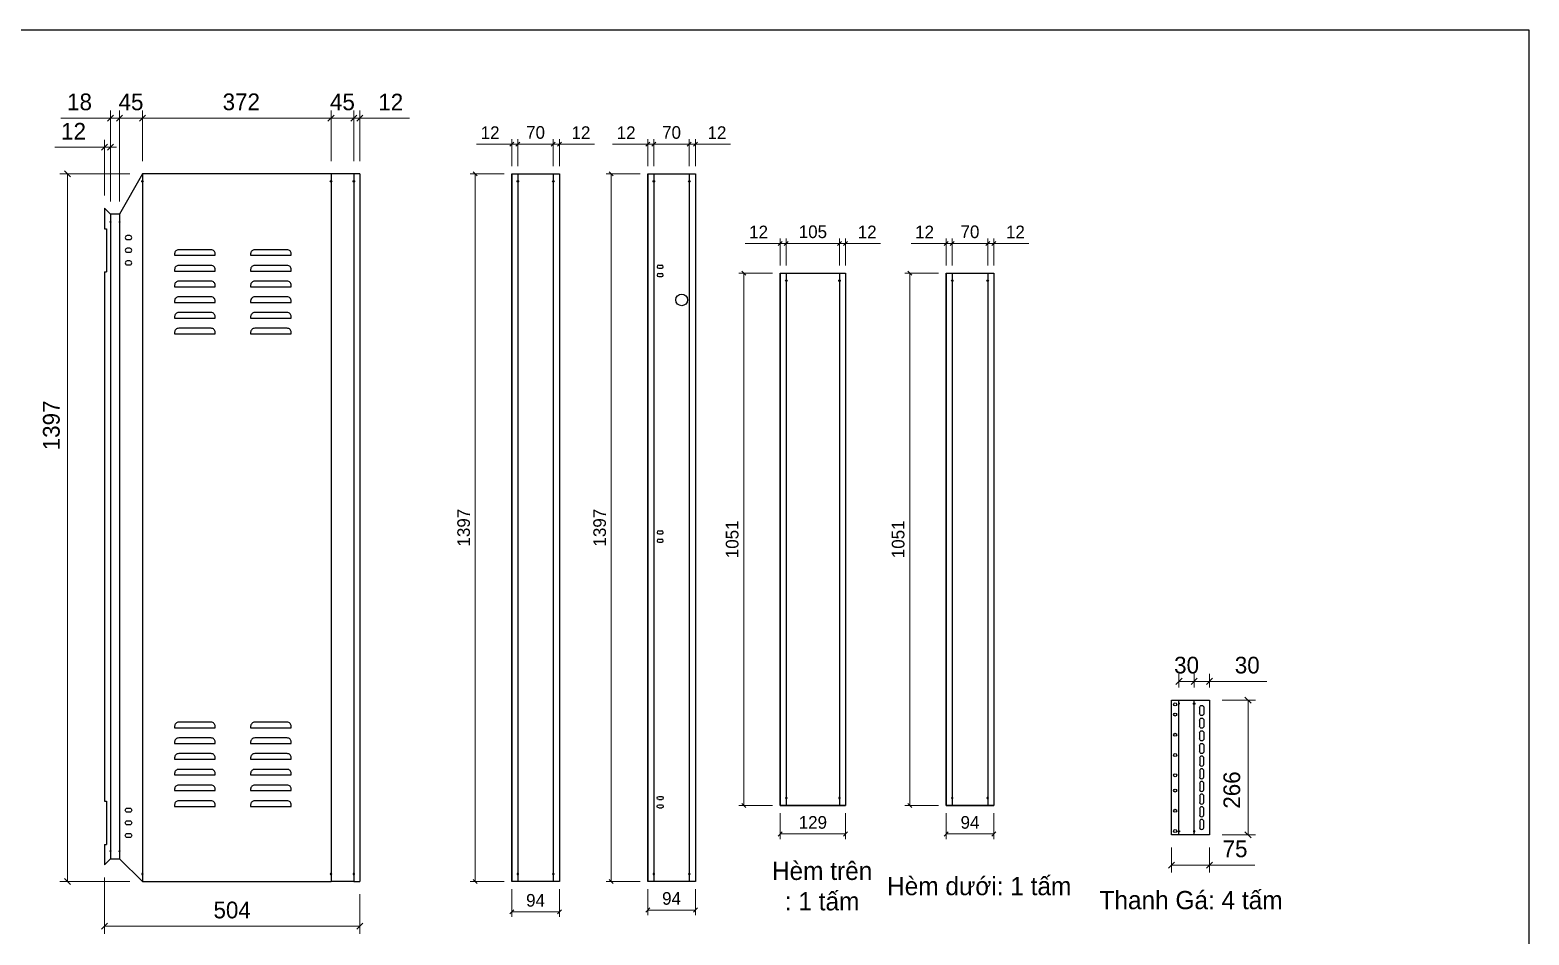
# Model space of a CAD drawing. Header units: millimetres. Extents: x 0 to 4622, y 0 to 3268.
# Drawn here: x 1665 to 4622, y 1482 to 3268 of the extents above; entities that cross this region are included whole.
import ezdxf

# ---------------------------------------------------------------- set-up
doc = ezdxf.new("R2010")
doc.units = ezdxf.units.MM
doc.layers.add('CNC', color=7, linetype='Continuous')
doc.layers.add('DIM', color=253, linetype='Continuous')
doc.styles.add('Arial', font='arial.ttf')
doc.dimstyles.new('Dim-25', dxfattribs={"dimtxt": 25, "dimasz": 8, "dimexe": 10, "dimexo": 15, "dimgap": 10, "dimtad": 1, "dimdec": 0, "dimtxsty": 'Standard', "dimblk": 'OBLIQUE', "dimcen": 10, "dimclrd": 5, "dimclre": 5, "dimclrt": 3, "dimazin": 3, "dimtfac": 1, "dimtdec": 0, "dimtmove": 0, "dimatfit": 3, "dimldrblk": 'OBLIQUE', "dimlwd": 9, "dimlwe": 9})
doc.dimstyles.new('Dim-33', dxfattribs={"dimtxt": 33, "dimasz": 12, "dimexe": 15, "dimexo": 25, "dimgap": 15, "dimtad": 1, "dimdec": 0, "dimtxsty": 'Standard', "dimblk": 'OBLIQUE', "dimcen": 10, "dimclrd": 5, "dimclre": 5, "dimclrt": 3, "dimazin": 3, "dimtfac": 1, "dimtdec": 0, "dimtmove": 0, "dimatfit": 3, "dimldrblk": 'OPEN30', "dimlwd": 9, "dimlwe": 9})

# ---------------------------------------------------------------- blocks, each defined once
blk = doc.blocks.new('*D1')
at = {"color": 0, "linetype": 'ByBlock', "lineweight": -2}
for p, q in [((1744.8, 2978.2), (1732.8, 2990.2)), ((1732.8, 1593.2), (1744.8, 1581.2))]:
    blk.add_line(p, q, dxfattribs=at)
at = {"layer": 'Defpoints', "color": 0, "transparency": 16777216}
for p in [(1886.5, 2984.2), (1738.8, 1587.2), (1886.5, 1587.2)]:
    blk.add_point(p, dxfattribs=at)
at = {"layer": 'DIM', "color": 5, "lineweight": 9, "transparency": 16777216}
for p, q in [((1861.5, 2984.2), (1723.8, 2984.2)), ((1738.8, 2984.2), (1738.8, 1587.2)), ((1861.5, 1587.2), (1723.8, 1587.2))]:
    blk.add_line(p, q, dxfattribs=at)
at = {"layer": 'DIM', "color": 3, "transparency": 16777216, "insert": (1707, 2487.5), "char_height": 33, "attachment_point": 5, "rotation": 90}
blk.add_mtext('1397', dxfattribs=at)
blk = doc.blocks.new('_Oblique')
at = {"color": 0, "linetype": 'ByBlock', "lineweight": -2}
blk.add_line((-0.5, -0.5), (0.5, 0.5), dxfattribs=at)
blk = doc.blocks.new('_Open30')
at = {"color": 0, "linetype": 'ByBlock', "lineweight": -2}
for p, q in [((-1, 0.27), (0, 0)), ((0, 0), (-1, -0.27)), ((0, 0), (-1, 0))]:
    blk.add_line(p, q, dxfattribs=at)
blk = doc.blocks.new('*D2')
at = {"color": 0, "linetype": 'ByBlock', "lineweight": -2}
for p, q in [((1892.5, 3100), (1880.5, 3088)), ((2252.5, 3088), (2264.5, 3100))]:
    blk.add_line(p, q, dxfattribs=at)
at = {"layer": 'Defpoints', "color": 0, "transparency": 16777216}
for p in [(1886.5, 3094), (1886.5, 2984.2), (2258.5, 2984.2)]:
    blk.add_point(p, dxfattribs=at)
at = {"layer": 'DIM', "color": 5, "lineweight": 9, "transparency": 16777216}
for p, q in [((1886.5, 3009.2), (1886.5, 3109)), ((2258.5, 3009.2), (2258.5, 3109)), ((2258.5, 3094), (1886.5, 3094))]:
    blk.add_line(p, q, dxfattribs=at)
at = {"layer": 'DIM', "color": 3, "transparency": 16777216, "insert": (2081.5, 3125.9), "char_height": 33, "attachment_point": 5}
blk.add_mtext('372', dxfattribs=at)
blk = doc.blocks.new('*D3')
at = {"color": 0, "linetype": 'ByBlock', "lineweight": -2}
for p, q in [((1847.5, 3100), (1835.5, 3088)), ((1880.5, 3088), (1892.5, 3100))]:
    blk.add_line(p, q, dxfattribs=at)
at = {"layer": 'Defpoints', "color": 0, "transparency": 16777216}
for p in [(1841.5, 3094), (1886.5, 2984.2), (1841.5, 2904.2)]:
    blk.add_point(p, dxfattribs=at)
at = {"layer": 'DIM', "color": 5, "lineweight": 9, "transparency": 16777216}
for p, q in [((1841.5, 2929.2), (1841.5, 3109)), ((1886.5, 3009.2), (1886.5, 3109)), ((1886.5, 3094), (1841.5, 3094))]:
    blk.add_line(p, q, dxfattribs=at)
at = {"layer": 'DIM', "color": 3, "transparency": 16777216, "insert": (1864, 3125.8), "char_height": 33, "attachment_point": 5}
blk.add_mtext('45', dxfattribs=at)
blk = doc.blocks.new('*D4')
at = {"color": 0, "linetype": 'ByBlock', "lineweight": -2}
for p, q in [((1817.5, 3088), (1829.5, 3100)), ((1847.5, 3100), (1835.5, 3088))]:
    blk.add_line(p, q, dxfattribs=at)
at = {"layer": 'Defpoints', "color": 0, "transparency": 16777216}
for p in [(1823.5, 3094), (1823.5, 2904.2), (1841.5, 2904.2)]:
    blk.add_point(p, dxfattribs=at)
at = {"layer": 'DIM', "color": 5, "lineweight": 9, "transparency": 16777216}
for p, q in [((1823.5, 2929.2), (1823.5, 3109)), ((1841.5, 2929.2), (1841.5, 3109)), ((1823.5, 3094), (1725.3, 3094)), ((1841.5, 3094), (1823.5, 3094)), ((1841.5, 3094), (1853.5, 3094))]:
    blk.add_line(p, q, dxfattribs=at)
at = {"layer": 'DIM', "color": 3, "transparency": 16777216, "insert": (1762.4, 3125.8), "char_height": 33, "attachment_point": 5}
blk.add_mtext('18', dxfattribs=at)
blk = doc.blocks.new('*D5')
at = {"color": 0, "linetype": 'ByBlock', "lineweight": -2}
for p, q in [((2264.5, 3100), (2252.5, 3088)), ((2297.5, 3088), (2309.5, 3100))]:
    blk.add_line(p, q, dxfattribs=at)
at = {"layer": 'Defpoints', "color": 0, "transparency": 16777216}
for p in [(2303.5, 3094), (2258.5, 2984.2), (2303.5, 2984.2)]:
    blk.add_point(p, dxfattribs=at)
at = {"layer": 'DIM', "color": 5, "lineweight": 9, "transparency": 16777216}
for p, q in [((2258.5, 3009.2), (2258.5, 3109)), ((2303.5, 3009.2), (2303.5, 3109)), ((2258.5, 3094), (2303.5, 3094))]:
    blk.add_line(p, q, dxfattribs=at)
at = {"layer": 'DIM', "color": 3, "transparency": 16777216, "insert": (2281, 3125.8), "char_height": 33, "attachment_point": 5}
blk.add_mtext('45', dxfattribs=at)
blk = doc.blocks.new('*D6')
at = {"color": 0, "linetype": 'ByBlock', "lineweight": -2}
for p, q in [((2297.5, 3088), (2309.5, 3100)), ((2321.5, 3100), (2309.5, 3088))]:
    blk.add_line(p, q, dxfattribs=at)
at = {"layer": 'Defpoints', "color": 0, "transparency": 16777216}
for p in [(2315.5, 3094), (2303.5, 2984.2), (2315.5, 2984.2)]:
    blk.add_point(p, dxfattribs=at)
at = {"layer": 'DIM', "color": 5, "lineweight": 9, "transparency": 16777216}
for p, q in [((2303.5, 3009.2), (2303.5, 3109)), ((2315.5, 3009.2), (2315.5, 3109)), ((2303.5, 3094), (2291.5, 3094)), ((2303.5, 3094), (2315.5, 3094)), ((2315.5, 3094), (2413.4, 3094))]:
    blk.add_line(p, q, dxfattribs=at)
at = {"layer": 'DIM', "color": 3, "transparency": 16777216, "insert": (2376.4, 3125.6), "char_height": 33, "attachment_point": 5}
blk.add_mtext('12', dxfattribs=at)
blk = doc.blocks.new('*D7')
at = {"color": 0, "linetype": 'ByBlock', "lineweight": -2}
for p, q in [((1805.5, 3030.4), (1817.5, 3042.4)), ((1829.5, 3042.4), (1817.5, 3030.4))]:
    blk.add_line(p, q, dxfattribs=at)
at = {"layer": 'Defpoints', "color": 0, "transparency": 16777216}
for p in [(1811.5, 3036.4), (1811.5, 2916.2), (1823.5, 2904.2)]:
    blk.add_point(p, dxfattribs=at)
at = {"layer": 'DIM', "color": 5, "lineweight": 9, "transparency": 16777216}
for p, q in [((1811.5, 2941.2), (1811.5, 3051.4)), ((1823.5, 2929.2), (1823.5, 3051.4)), ((1811.5, 3036.4), (1713.7, 3036.4)), ((1823.5, 3036.4), (1811.5, 3036.4)), ((1823.5, 3036.4), (1835.5, 3036.4))]:
    blk.add_line(p, q, dxfattribs=at)
at = {"layer": 'DIM', "color": 3, "transparency": 16777216, "insert": (1750.6, 3068), "char_height": 33, "attachment_point": 5}
blk.add_mtext('12', dxfattribs=at)
blk = doc.blocks.new('f3daunguoc')
at = {"layer": 'CNC', "color": 2, "lineweight": -3}
blk.add_circle((0, 0), 1.5, dxfattribs=at)
blk = doc.blocks.new('f2dauxuoi')
at = {"layer": 'CNC', "color": 2, "lineweight": -3}
blk.add_circle((0, 0), 1, dxfattribs=at)
blk = doc.blocks.new('*D8')
at = {"color": 0, "linetype": 'ByBlock', "lineweight": -2}
for p, q in [((1817.5, 1505), (1805.5, 1493)), ((2309.5, 1493), (2321.5, 1505))]:
    blk.add_line(p, q, dxfattribs=at)
at = {"layer": 'Defpoints', "color": 0, "ltscale": 3, "transparency": 16777216}
for p in [(1811.5, 1620.2), (2315.5, 1587.2), (1811.5, 1499)]:
    blk.add_point(p, dxfattribs=at)
at = {"layer": 'DIM', "color": 5, "lineweight": 9, "ltscale": 3, "transparency": 16777216}
for p, q in [((1811.5, 1595.2), (1811.5, 1484)), ((2315.5, 1562.2), (2315.5, 1484)), ((2315.5, 1499), (1811.5, 1499))]:
    blk.add_line(p, q, dxfattribs=at)
at = {"layer": 'DIM', "color": 3, "ltscale": 3, "transparency": 16777216, "insert": (2063.5, 1530.9), "char_height": 33, "attachment_point": 5}
blk.add_mtext('504', dxfattribs=at)
blk = doc.blocks.new('*D26')
at = {"color": 0, "linetype": 'ByBlock', "lineweight": -2}
for p, q in [((2693, 3038.7), (2701, 3046.7)), ((2713, 3046.7), (2705, 3038.7))]:
    blk.add_line(p, q, dxfattribs=at)
at = {"color": 5, "lineweight": 9, "ltscale": 3, "transparency": 16777216}
for p, q in [((2697, 2999.2), (2697, 3052.7)), ((2709, 2999.2), (2709, 3052.7)), ((2697, 3042.7), (2689, 3042.7)), ((2697, 3042.7), (2709, 3042.7)), ((2709, 3042.7), (2778.2, 3042.7))]:
    blk.add_line(p, q, dxfattribs=at)
at = {"layer": 'Defpoints', "color": 0, "ltscale": 3, "transparency": 16777216}
for p in [(2709, 3042.7), (2697, 2984.2), (2709, 2984.2)]:
    blk.add_point(p, dxfattribs=at)
at = {"color": 3, "ltscale": 3, "transparency": 16777216, "insert": (2751.6, 3065.3), "char_height": 25, "attachment_point": 5}
blk.add_mtext('12', dxfattribs=at)
blk = doc.blocks.new('*D27')
at = {"color": 0, "linetype": 'ByBlock', "lineweight": -2}
for p, q in [((2631, 3046.7), (2623, 3038.7)), ((2693, 3038.7), (2701, 3046.7))]:
    blk.add_line(p, q, dxfattribs=at)
at = {"color": 5, "lineweight": 9, "ltscale": 3, "transparency": 16777216}
for p, q in [((2627, 2999.2), (2627, 3052.7)), ((2697, 2999.2), (2697, 3052.7)), ((2627, 3042.7), (2697, 3042.7))]:
    blk.add_line(p, q, dxfattribs=at)
at = {"layer": 'Defpoints', "color": 0, "ltscale": 3, "transparency": 16777216}
for p in [(2697, 3042.7), (2627, 2984.2), (2697, 2984.2)]:
    blk.add_point(p, dxfattribs=at)
at = {"color": 3, "ltscale": 3, "transparency": 16777216, "insert": (2662, 3065.5), "char_height": 25, "attachment_point": 5}
blk.add_mtext('70', dxfattribs=at)
blk = doc.blocks.new('*D28')
at = {"color": 0, "linetype": 'ByBlock', "lineweight": -2}
for p, q in [((2611, 3038.7), (2619, 3046.7)), ((2631, 3046.7), (2623, 3038.7))]:
    blk.add_line(p, q, dxfattribs=at)
at = {"color": 5, "lineweight": 9, "ltscale": 3, "transparency": 16777216}
for p, q in [((2615, 2999.2), (2615, 3052.7)), ((2627, 2999.2), (2627, 3052.7)), ((2615, 3042.7), (2545.8, 3042.7)), ((2627, 3042.7), (2615, 3042.7)), ((2627, 3042.7), (2635, 3042.7))]:
    blk.add_line(p, q, dxfattribs=at)
at = {"layer": 'Defpoints', "color": 0, "ltscale": 3, "transparency": 16777216}
for p in [(2615, 3042.7), (2615, 2984.2), (2627, 2984.2)]:
    blk.add_point(p, dxfattribs=at)
at = {"color": 3, "ltscale": 3, "transparency": 16777216, "insert": (2572.4, 3065.3), "char_height": 25, "attachment_point": 5}
blk.add_mtext('12', dxfattribs=at)
blk = doc.blocks.new('*D29')
at = {"color": 0, "linetype": 'ByBlock', "lineweight": -2}
for p, q in [((2547.1, 2980.2), (2539.1, 2988.2)), ((2539.1, 1591.2), (2547.1, 1583.2))]:
    blk.add_line(p, q, dxfattribs=at)
at = {"color": 5, "lineweight": 9, "ltscale": 3, "transparency": 16777216}
for p, q in [((2600, 2984.2), (2533.1, 2984.2)), ((2543.1, 2984.2), (2543.1, 1587.2)), ((2600, 1587.2), (2533.1, 1587.2))]:
    blk.add_line(p, q, dxfattribs=at)
at = {"layer": 'Defpoints', "color": 0, "ltscale": 3, "transparency": 16777216}
for p in [(2615, 2984.2), (2543.1, 1587.2), (2615, 1587.2)]:
    blk.add_point(p, dxfattribs=at)
at = {"color": 3, "ltscale": 3, "transparency": 16777216, "insert": (2520.3, 2285.7), "char_height": 25, "attachment_point": 5, "rotation": 90}
blk.add_mtext('1397', dxfattribs=at)
blk = doc.blocks.new('*D30')
at = {"color": 0, "linetype": 'ByBlock', "lineweight": -2}
for p, q in [((2961.3, 3038.7), (2969.3, 3046.7)), ((2981.3, 3046.7), (2973.3, 3038.7))]:
    blk.add_line(p, q, dxfattribs=at)
at = {"color": 5, "lineweight": 9, "ltscale": 3, "transparency": 16777216}
for p, q in [((2965.3, 2999.2), (2965.3, 3052.7)), ((2977.3, 2999.2), (2977.3, 3052.7)), ((2965.3, 3042.7), (2957.3, 3042.7)), ((2965.3, 3042.7), (2977.3, 3042.7)), ((2977.3, 3042.7), (3046.5, 3042.7))]:
    blk.add_line(p, q, dxfattribs=at)
at = {"layer": 'Defpoints', "color": 0, "ltscale": 3, "transparency": 16777216}
for p in [(2977.3, 3042.7), (2965.3, 2984.2), (2977.3, 2984.2)]:
    blk.add_point(p, dxfattribs=at)
at = {"color": 3, "ltscale": 3, "transparency": 16777216, "insert": (3019.9, 3065.3), "char_height": 25, "attachment_point": 5}
blk.add_mtext('12', dxfattribs=at)
blk = doc.blocks.new('*D31')
at = {"color": 0, "linetype": 'ByBlock', "lineweight": -2}
for p, q in [((2899.3, 3046.7), (2891.3, 3038.7)), ((2961.3, 3038.7), (2969.3, 3046.7))]:
    blk.add_line(p, q, dxfattribs=at)
at = {"color": 5, "lineweight": 9, "ltscale": 3, "transparency": 16777216}
for p, q in [((2895.3, 2999.2), (2895.3, 3052.7)), ((2965.3, 2999.2), (2965.3, 3052.7)), ((2895.3, 3042.7), (2965.3, 3042.7))]:
    blk.add_line(p, q, dxfattribs=at)
at = {"layer": 'Defpoints', "color": 0, "ltscale": 3, "transparency": 16777216}
for p in [(2965.3, 3042.7), (2895.3, 2984.2), (2965.3, 2984.2)]:
    blk.add_point(p, dxfattribs=at)
at = {"color": 3, "ltscale": 3, "transparency": 16777216, "insert": (2930.3, 3065.5), "char_height": 25, "attachment_point": 5}
blk.add_mtext('70', dxfattribs=at)
blk = doc.blocks.new('*D32')
at = {"color": 0, "linetype": 'ByBlock', "lineweight": -2}
for p, q in [((2879.3, 3038.7), (2887.3, 3046.7)), ((2899.3, 3046.7), (2891.3, 3038.7))]:
    blk.add_line(p, q, dxfattribs=at)
at = {"color": 5, "lineweight": 9, "ltscale": 3, "transparency": 16777216}
for p, q in [((2883.3, 2999.2), (2883.3, 3052.7)), ((2895.3, 2999.2), (2895.3, 3052.7)), ((2883.3, 3042.7), (2814.1, 3042.7)), ((2895.3, 3042.7), (2883.3, 3042.7)), ((2895.3, 3042.7), (2903.3, 3042.7))]:
    blk.add_line(p, q, dxfattribs=at)
at = {"layer": 'Defpoints', "color": 0, "ltscale": 3, "transparency": 16777216}
for p in [(2883.3, 3042.7), (2883.3, 2984.2), (2895.3, 2984.2)]:
    blk.add_point(p, dxfattribs=at)
at = {"color": 3, "ltscale": 3, "transparency": 16777216, "insert": (2840.7, 3065.3), "char_height": 25, "attachment_point": 5}
blk.add_mtext('12', dxfattribs=at)
blk = doc.blocks.new('*D33')
at = {"color": 0, "linetype": 'ByBlock', "lineweight": -2}
for p, q in [((2815.4, 2980.2), (2807.4, 2988.2)), ((2807.4, 1591.2), (2815.4, 1583.2))]:
    blk.add_line(p, q, dxfattribs=at)
at = {"color": 5, "lineweight": 9, "ltscale": 3, "transparency": 16777216}
for p, q in [((2868.3, 2984.2), (2801.4, 2984.2)), ((2811.4, 2984.2), (2811.4, 1587.2)), ((2868.3, 1587.2), (2801.4, 1587.2))]:
    blk.add_line(p, q, dxfattribs=at)
at = {"layer": 'Defpoints', "color": 0, "ltscale": 3, "transparency": 16777216}
for p in [(2883.3, 2984.2), (2811.4, 1587.2), (2883.3, 1587.2)]:
    blk.add_point(p, dxfattribs=at)
at = {"color": 3, "ltscale": 3, "transparency": 16777216, "insert": (2788.6, 2285.7), "char_height": 25, "attachment_point": 5, "rotation": 90}
blk.add_mtext('1397', dxfattribs=at)
blk = doc.blocks.new('*D34')
at = {"color": 5, "lineweight": 9, "ltscale": 3, "transparency": 16777216}
for p, q in [((2615, 1572.2), (2615, 1517.3)), ((2709, 1572.2), (2709, 1517.3)), ((2615, 1527.3), (2709, 1527.3))]:
    blk.add_line(p, q, dxfattribs=at)
at = {"color": 0, "linetype": 'ByBlock', "lineweight": -2}
for p, q in [((2619, 1531.3), (2611, 1523.3)), ((2705, 1523.3), (2713, 1531.3))]:
    blk.add_line(p, q, dxfattribs=at)
at = {"layer": 'Defpoints', "color": 0, "ltscale": 3, "transparency": 16777216}
for p in [(2615, 1587.2), (2709, 1587.2), (2709, 1527.3)]:
    blk.add_point(p, dxfattribs=at)
at = {"color": 3, "ltscale": 3, "transparency": 16777216, "insert": (2662, 1550), "char_height": 25, "attachment_point": 5}
blk.add_mtext('94', dxfattribs=at)
blk = doc.blocks.new('*D35')
at = {"color": 5, "lineweight": 9, "ltscale": 3, "transparency": 16777216}
for p, q in [((2883.3, 1572.2), (2883.3, 1521.1)), ((2977.3, 1572.2), (2977.3, 1521.1)), ((2883.3, 1531.1), (2977.3, 1531.1))]:
    blk.add_line(p, q, dxfattribs=at)
at = {"color": 0, "linetype": 'ByBlock', "lineweight": -2}
for p, q in [((2887.3, 1535.1), (2879.3, 1527.1)), ((2973.3, 1527.1), (2981.3, 1535.1))]:
    blk.add_line(p, q, dxfattribs=at)
at = {"layer": 'Defpoints', "color": 0, "ltscale": 3, "transparency": 16777216}
for p in [(2883.3, 1587.2), (2977.3, 1587.2), (2977.3, 1531.1)]:
    blk.add_point(p, dxfattribs=at)
at = {"color": 3, "ltscale": 3, "transparency": 16777216, "insert": (2930.3, 1553.8), "char_height": 25, "attachment_point": 5}
blk.add_mtext('94', dxfattribs=at)
blk = doc.blocks.new('*D36')
at = {"color": 5, "lineweight": 9, "ltscale": 3, "transparency": 16777216}
for p, q in [((3554, 2846.7), (3546, 2846.7)), ((3554, 2803.2), (3554, 2856.7)), ((3554, 2846.7), (3566, 2846.7)), ((3566, 2803.2), (3566, 2856.7)), ((3566, 2846.7), (3635.2, 2846.7))]:
    blk.add_line(p, q, dxfattribs=at)
at = {"color": 0, "linetype": 'ByBlock', "lineweight": -2}
for p, q in [((3550, 2842.7), (3558, 2850.7)), ((3570, 2850.7), (3562, 2842.7))]:
    blk.add_line(p, q, dxfattribs=at)
at = {"layer": 'Defpoints', "color": 0, "ltscale": 3, "transparency": 16777216}
for p in [(3566, 2846.7), (3554, 2788.2), (3566, 2788.2)]:
    blk.add_point(p, dxfattribs=at)
at = {"color": 3, "ltscale": 3, "transparency": 16777216, "insert": (3608.6, 2869.3), "char_height": 25, "attachment_point": 5}
blk.add_mtext('12', dxfattribs=at)
blk = doc.blocks.new('*D37')
at = {"color": 0, "linetype": 'ByBlock', "lineweight": -2}
for p, q in [((3488, 2850.7), (3480, 2842.7)), ((3550, 2842.7), (3558, 2850.7))]:
    blk.add_line(p, q, dxfattribs=at)
at = {"color": 5, "lineweight": 9, "ltscale": 3, "transparency": 16777216}
for p, q in [((3484, 2803.2), (3484, 2856.7)), ((3484, 2846.7), (3554, 2846.7)), ((3554, 2803.2), (3554, 2856.7))]:
    blk.add_line(p, q, dxfattribs=at)
at = {"layer": 'Defpoints', "color": 0, "ltscale": 3, "transparency": 16777216}
for p in [(3554, 2846.7), (3484, 2788.2), (3554, 2788.2)]:
    blk.add_point(p, dxfattribs=at)
at = {"color": 3, "ltscale": 3, "transparency": 16777216, "insert": (3519, 2869.5), "char_height": 25, "attachment_point": 5}
blk.add_mtext('70', dxfattribs=at)
blk = doc.blocks.new('*D38')
at = {"color": 5, "lineweight": 9, "ltscale": 3, "transparency": 16777216}
for p, q in [((3472, 2846.7), (3402.8, 2846.7)), ((3472, 2803.2), (3472, 2856.7)), ((3484, 2846.7), (3472, 2846.7)), ((3484, 2803.2), (3484, 2856.7)), ((3484, 2846.7), (3492, 2846.7))]:
    blk.add_line(p, q, dxfattribs=at)
at = {"color": 0, "linetype": 'ByBlock', "lineweight": -2}
for p, q in [((3468, 2842.7), (3476, 2850.7)), ((3488, 2850.7), (3480, 2842.7))]:
    blk.add_line(p, q, dxfattribs=at)
at = {"layer": 'Defpoints', "color": 0, "ltscale": 3, "transparency": 16777216}
for p in [(3472, 2846.7), (3472, 2788.2), (3484, 2788.2)]:
    blk.add_point(p, dxfattribs=at)
at = {"color": 3, "ltscale": 3, "transparency": 16777216, "insert": (3429.4, 2869.3), "char_height": 25, "attachment_point": 5}
blk.add_mtext('12', dxfattribs=at)
blk = doc.blocks.new('*D39')
at = {"color": 5, "lineweight": 9, "ltscale": 3, "transparency": 16777216}
for p, q in [((3457, 2788.2), (3390.2, 2788.2)), ((3400.2, 2788.2), (3400.2, 1737.2)), ((3457, 1737.2), (3390.2, 1737.2))]:
    blk.add_line(p, q, dxfattribs=at)
at = {"color": 0, "linetype": 'ByBlock', "lineweight": -2}
for p, q in [((3404.2, 2784.2), (3396.2, 2792.2)), ((3396.2, 1741.2), (3404.2, 1733.2))]:
    blk.add_line(p, q, dxfattribs=at)
at = {"layer": 'Defpoints', "color": 0, "ltscale": 3, "transparency": 16777216}
for p in [(3472, 2788.2), (3400.2, 1737.2), (3472, 1737.2)]:
    blk.add_point(p, dxfattribs=at)
at = {"color": 3, "ltscale": 3, "transparency": 16777216, "insert": (3377.4, 2262.7), "char_height": 25, "attachment_point": 5, "rotation": 90}
blk.add_mtext('1051', dxfattribs=at)
blk = doc.blocks.new('*D40')
at = {"color": 5, "lineweight": 9, "ltscale": 3, "transparency": 16777216}
for p, q in [((3472, 1722.2), (3472, 1671.1)), ((3566, 1722.2), (3566, 1671.1)), ((3472, 1681.1), (3566, 1681.1))]:
    blk.add_line(p, q, dxfattribs=at)
at = {"color": 0, "linetype": 'ByBlock', "lineweight": -2}
for p, q in [((3476, 1685.1), (3468, 1677.1)), ((3562, 1677.1), (3570, 1685.1))]:
    blk.add_line(p, q, dxfattribs=at)
at = {"layer": 'Defpoints', "color": 0, "ltscale": 3, "transparency": 16777216}
for p in [(3472, 1737.2), (3566, 1737.2), (3566, 1681.1)]:
    blk.add_point(p, dxfattribs=at)
at = {"color": 3, "ltscale": 3, "transparency": 16777216, "insert": (3519, 1703.8), "char_height": 25, "attachment_point": 5}
blk.add_mtext('94', dxfattribs=at)
blk = doc.blocks.new('*D41')
at = {"color": 5, "lineweight": 9, "ltscale": 3, "transparency": 16777216}
for p, q in [((3261.6, 2846.7), (3253.6, 2846.7)), ((3261.6, 2803.2), (3261.6, 2856.7)), ((3261.6, 2846.7), (3273.6, 2846.7)), ((3273.6, 2803.2), (3273.6, 2856.7)), ((3273.6, 2846.7), (3342.8, 2846.7))]:
    blk.add_line(p, q, dxfattribs=at)
at = {"color": 0, "linetype": 'ByBlock', "lineweight": -2}
for p, q in [((3257.6, 2842.7), (3265.6, 2850.7)), ((3277.6, 2850.7), (3269.6, 2842.7))]:
    blk.add_line(p, q, dxfattribs=at)
at = {"layer": 'Defpoints', "color": 0, "ltscale": 3, "transparency": 16777216}
for p in [(3273.6, 2846.7), (3261.6, 2788.2), (3273.6, 2788.2)]:
    blk.add_point(p, dxfattribs=at)
at = {"color": 3, "ltscale": 3, "transparency": 16777216, "insert": (3316.2, 2869.3), "char_height": 25, "attachment_point": 5}
blk.add_mtext('12', dxfattribs=at)
blk = doc.blocks.new('*D42')
at = {"color": 0, "linetype": 'ByBlock', "lineweight": -2}
for p, q in [((3160.6, 2850.7), (3152.6, 2842.7)), ((3257.6, 2842.7), (3265.6, 2850.7))]:
    blk.add_line(p, q, dxfattribs=at)
at = {"color": 5, "lineweight": 9, "ltscale": 3, "transparency": 16777216}
for p, q in [((3156.6, 2803.2), (3156.6, 2856.7)), ((3156.6, 2846.7), (3261.6, 2846.7)), ((3261.6, 2803.2), (3261.6, 2856.7))]:
    blk.add_line(p, q, dxfattribs=at)
at = {"layer": 'Defpoints', "color": 0, "ltscale": 3, "transparency": 16777216}
for p in [(3261.6, 2846.7), (3156.6, 2788.2), (3261.6, 2788.2)]:
    blk.add_point(p, dxfattribs=at)
at = {"color": 3, "ltscale": 3, "transparency": 16777216, "insert": (3209.1, 2869.5), "char_height": 25, "attachment_point": 5}
blk.add_mtext('105', dxfattribs=at)
blk = doc.blocks.new('*D43')
at = {"color": 5, "lineweight": 9, "ltscale": 3, "transparency": 16777216}
for p, q in [((3144.6, 2846.7), (3075.4, 2846.7)), ((3144.6, 2803.2), (3144.6, 2856.7)), ((3156.6, 2846.7), (3144.6, 2846.7)), ((3156.6, 2803.2), (3156.6, 2856.7)), ((3156.6, 2846.7), (3164.6, 2846.7))]:
    blk.add_line(p, q, dxfattribs=at)
at = {"color": 0, "linetype": 'ByBlock', "lineweight": -2}
for p, q in [((3140.6, 2842.7), (3148.6, 2850.7)), ((3160.6, 2850.7), (3152.6, 2842.7))]:
    blk.add_line(p, q, dxfattribs=at)
at = {"layer": 'Defpoints', "color": 0, "ltscale": 3, "transparency": 16777216}
for p in [(3144.6, 2846.7), (3144.6, 2788.2), (3156.6, 2788.2)]:
    blk.add_point(p, dxfattribs=at)
at = {"color": 3, "ltscale": 3, "transparency": 16777216, "insert": (3102, 2869.3), "char_height": 25, "attachment_point": 5}
blk.add_mtext('12', dxfattribs=at)
blk = doc.blocks.new('*D44')
at = {"color": 5, "lineweight": 9, "ltscale": 3, "transparency": 16777216}
for p, q in [((3129.6, 2788.2), (3062.7, 2788.2)), ((3072.7, 2788.2), (3072.7, 1737.2)), ((3129.6, 1737.2), (3062.7, 1737.2))]:
    blk.add_line(p, q, dxfattribs=at)
at = {"color": 0, "linetype": 'ByBlock', "lineweight": -2}
for p, q in [((3076.7, 2784.2), (3068.7, 2792.2)), ((3068.7, 1741.2), (3076.7, 1733.2))]:
    blk.add_line(p, q, dxfattribs=at)
at = {"layer": 'Defpoints', "color": 0, "ltscale": 3, "transparency": 16777216}
for p in [(3144.6, 2788.2), (3072.7, 1737.2), (3144.6, 1737.2)]:
    blk.add_point(p, dxfattribs=at)
at = {"color": 3, "ltscale": 3, "transparency": 16777216, "insert": (3050, 2262.7), "char_height": 25, "attachment_point": 5, "rotation": 90}
blk.add_mtext('1051', dxfattribs=at)
blk = doc.blocks.new('*D45')
at = {"color": 5, "lineweight": 9, "ltscale": 3, "transparency": 16777216}
for p, q in [((3144.6, 1722.2), (3144.6, 1671.1)), ((3273.6, 1722.2), (3273.6, 1671.1)), ((3144.6, 1681.1), (3273.6, 1681.1))]:
    blk.add_line(p, q, dxfattribs=at)
at = {"color": 0, "linetype": 'ByBlock', "lineweight": -2}
for p, q in [((3148.6, 1685.1), (3140.6, 1677.1)), ((3269.6, 1677.1), (3277.6, 1685.1))]:
    blk.add_line(p, q, dxfattribs=at)
at = {"layer": 'Defpoints', "color": 0, "ltscale": 3, "transparency": 16777216}
for p in [(3144.6, 1737.2), (3273.6, 1737.2), (3273.6, 1681.1)]:
    blk.add_point(p, dxfattribs=at)
at = {"color": 3, "ltscale": 3, "transparency": 16777216, "insert": (3209.1, 1703.8), "char_height": 25, "attachment_point": 5}
blk.add_mtext('129', dxfattribs=at)
blk = doc.blocks.new('ovan6x9')
at = {"color": 2}
for p, q in [((2, 6), (8, 6)), ((2, 0), (8, 0))]:
    blk.add_line(p, q, dxfattribs=at)
for centre, start, end in [((2, 3), 90, 270), ((8, 3), 270, 90)]:
    blk.add_arc(centre, 3, start, end, dxfattribs=at)
blk = doc.blocks.new('*D46')
at = {"color": 0, "linetype": 'ByBlock', "lineweight": -2}
for p, q in [((4073.5, 1939.4), (4061.5, 1951.4)), ((4061.5, 1685.4), (4073.5, 1673.4))]:
    blk.add_line(p, q, dxfattribs=at)
at = {"layer": 'Defpoints', "color": 0, "transparency": 16777216}
for p in [(3991.3, 1945.4), (3991.3, 1679.4), (4067.5, 1679.4)]:
    blk.add_point(p, dxfattribs=at)
at = {"layer": 'DIM', "color": 5, "lineweight": 9, "transparency": 16777216}
for p, q in [((4016.3, 1945.4), (4082.5, 1945.4)), ((4067.5, 1945.4), (4067.5, 1679.4)), ((4016.3, 1679.4), (4082.5, 1679.4))]:
    blk.add_line(p, q, dxfattribs=at)
at = {"layer": 'DIM', "color": 3, "transparency": 16777216, "insert": (4035.7, 1767.9), "char_height": 33, "attachment_point": 5, "rotation": 90}
blk.add_mtext('266', dxfattribs=at)
blk = doc.blocks.new('*D47')
at = {"color": 0, "linetype": 'ByBlock', "lineweight": -2}
for p, q in [((3922.3, 1625.8), (3910.3, 1613.8)), ((3985.3, 1613.8), (3997.3, 1625.8))]:
    blk.add_line(p, q, dxfattribs=at)
at = {"layer": 'Defpoints', "color": 0, "transparency": 16777216}
for p in [(3916.3, 1679.4), (3991.3, 1679.4), (3991.3, 1619.8)]:
    blk.add_point(p, dxfattribs=at)
at = {"layer": 'DIM', "color": 5, "lineweight": 9, "transparency": 16777216}
for p, q in [((3916.3, 1654.4), (3916.3, 1604.8)), ((3991.3, 1654.4), (3991.3, 1604.8)), ((3916.3, 1619.8), (3991.3, 1619.8)), ((3991.3, 1619.8), (4080.6, 1619.8))]:
    blk.add_line(p, q, dxfattribs=at)
at = {"layer": 'DIM', "color": 3, "transparency": 16777216, "insert": (4041.9, 1651.6), "char_height": 33, "attachment_point": 5}
blk.add_mtext('75', dxfattribs=at)
blk = doc.blocks.new('*D48')
at = {"color": 0, "linetype": 'ByBlock', "lineweight": -2}
for p, q in [((3937.3, 1988.4), (3925.3, 1976.4)), ((3955.3, 1976.4), (3967.3, 1988.4))]:
    blk.add_line(p, q, dxfattribs=at)
at = {"layer": 'Defpoints', "color": 0, "transparency": 16777216}
for p in [(3961.3, 1982.4), (3931.3, 1945.4), (3961.3, 1945.4)]:
    blk.add_point(p, dxfattribs=at)
at = {"layer": 'DIM', "color": 5, "lineweight": 9, "transparency": 16777216}
for p, q in [((3931.3, 1970.4), (3931.3, 1997.4)), ((3931.3, 1982.4), (3961.3, 1982.4)), ((3961.3, 1970.4), (3961.3, 1997.4))]:
    blk.add_line(p, q, dxfattribs=at)
at = {"layer": 'DIM', "color": 3, "transparency": 16777216, "insert": (3946.3, 2014.2), "char_height": 33, "attachment_point": 5}
blk.add_mtext('30', dxfattribs=at)
blk = doc.blocks.new('*D49')
at = {"color": 0, "linetype": 'ByBlock', "lineweight": -2}
for p, q in [((3967.3, 1988.4), (3955.3, 1976.4)), ((3985.3, 1976.4), (3997.3, 1988.4))]:
    blk.add_line(p, q, dxfattribs=at)
at = {"layer": 'Defpoints', "color": 0, "transparency": 16777216}
for p in [(3991.3, 1982.4), (3961.3, 1945.4), (3991.3, 1945.4)]:
    blk.add_point(p, dxfattribs=at)
at = {"layer": 'DIM', "color": 5, "lineweight": 9, "transparency": 16777216}
for p, q in [((3961.3, 1970.4), (3961.3, 1997.4)), ((3961.3, 1982.4), (3991.3, 1982.4)), ((3991.3, 1970.4), (3991.3, 1997.4)), ((3991.3, 1982.4), (4104.6, 1982.4))]:
    blk.add_line(p, q, dxfattribs=at)
at = {"layer": 'DIM', "color": 3, "transparency": 16777216, "insert": (4066, 2014.2), "char_height": 33, "attachment_point": 5}
blk.add_mtext('30', dxfattribs=at)
blk = doc.blocks.new('ovan8.5x20')
at = {"layer": 'CNC', "color": 2, "lineweight": -3}
for p, q in [((5.7, 4.2), (-5.8, 4.2)), ((-5.8, -4.2), (5.7, -4.2))]:
    blk.add_line(p, q, dxfattribs=at)
for centre, start, end in [((-5.8, 0), 90, 270), ((5.7, 0), 270, 90)]:
    blk.add_arc(centre, 4.25, start, end, dxfattribs=at)
blk = doc.blocks.new('KHUNG CHUẨN')
at = {"color": 7}
blk.add_lwpolyline([(16919.2, -26555.2), (19889.2, -26555.2), (19889.2, -28655.2), (16919.2, -28655.2)], close=True, dxfattribs=at)
at = {"color": 3, "style": 'Arial'}
for tag, p in [('#01', (17055.6, -28580.1)), ('#02', (17431.4, -28580.1)), ('#03', (18030.6, -28580.1)), ('#08', (18751.7, -28580.1)), ('#10', (19064.8, -28580.1)), ('#04', (17024.8, -28634.6)), ('#05', (17308.5, -28633)), ('#06', (17632.7, -28633.7)), ('#07', (18002, -28634.7)), ('#09', (18753.8, -28632.6)), ('#11', (19060.3, -28625.7)), ('#12', (19806.5, -28628.9))]:
    blk.add_attdef(tag, p, '', height=20, dxfattribs=at)

msp = doc.modelspace()

# ---------------------------------------------------------------- linework, layer by layer
at = {"color": 7}
for p, q in [((1886.5, 2984.2), (1841.5, 2904.2)), ((1886.5, 2984.2), (1886.5, 1587.2)), ((2258.5, 2984.2), (2258.5, 1587.2)), ((2303.5, 2984.2), (2258.5, 2984.2)), ((2303.5, 2984.2), (2303.5, 1587.2)), ((2315.5, 2984.2), (2315.5, 1587.2)), ((2615, 2984.2), (2615, 1587.2)), ((2627, 2984.2), (2627, 1587.2)), ((2697, 2984.2), (2697, 1587.2)), ((2709, 2984.2), (2709, 1587.2)), ((2883.3, 2984.2), (2883.3, 1587.2)), ((2895.3, 2984.2), (2895.3, 1587.2)), ((2965.3, 2984.2), (2965.3, 1587.2)), ((2977.3, 2984.2), (2977.3, 1587.2)), ((1811.5, 2916.2), (1811.5, 2875.7)), ((1823.5, 2904.2), (1811.5, 2916.2)), ((1841.5, 2904.2), (1823.5, 2904.2)), ((1823.5, 2904.2), (1823.5, 1632.2)), ((1841.5, 2904.2), (1841.5, 1632.2)), ((1811.5, 2790.7), (1811.5, 1745.7)), ((3144.6, 2788.2), (3144.6, 1737.2)), ((3156.6, 2788.2), (3156.6, 1737.2)), ((3261.6, 2788.2), (3261.6, 1737.2)), ((3273.6, 2788.2), (3273.6, 1737.2)), ((3472, 2788.2), (3472, 1737.2)), ((3484, 2788.2), (3484, 1737.2)), ((3554, 2788.2), (3554, 1737.2)), ((3566, 2788.2), (3566, 1737.2)), ((3916.3, 1945.4), (3991.3, 1945.4)), ((3916.3, 1679.4), (3916.3, 1945.4)), ((3931.3, 1679.4), (3931.3, 1945.4)), ((3961.3, 1679.4), (3961.3, 1945.4)), ((3991.3, 1945.4), (3991.3, 1679.4)), ((1811.5, 1660.7), (1811.5, 1620.2)), ((3991.3, 1679.4), (3916.3, 1679.4)), ((1811.5, 1620.2), (1823.5, 1632.2)), ((1823.5, 1632.2), (1841.5, 1632.2)), ((1886.5, 1587.2), (1841.5, 1632.2)), ((2303.5, 1587.2), (2258.5, 1587.2))]:
    msp.add_line(p, q, dxfattribs=at)
at = {"color": 2, "ltscale": 3}
for p, q in [((1811.5, 2875.7), (1815.5, 2875.7)), ((1815.5, 2875.7), (1815.5, 2790.7)), ((1811.5, 2790.7), (1815.5, 2790.7)), ((1811.5, 1745.7), (1815.5, 1745.7)), ((1815.5, 1745.7), (1815.5, 1660.7)), ((1811.5, 1660.7), (1815.5, 1660.7))]:
    msp.add_line(p, q, dxfattribs=at)
at = {"ltscale": 3}
for p, q in [((3144.6, 2788.2), (3273.6, 2788.2)), ((3472, 2788.2), (3566, 2788.2)), ((3144.6, 1737.2), (3273.6, 1737.2)), ((3472, 1737.2), (3566, 1737.2))]:
    msp.add_line(p, q, dxfattribs=at)
at = {"color": 7}
for points in [[(2258.5, 2984.2), (1886.5, 2984.2)], [(2315.5, 2984.2), (2303.5, 2984.2)], [(1886.5, 1587.2), (2258.5, 1587.2)], [(2303.5, 1587.2), (2315.5, 1587.2)]]:
    msp.add_lwpolyline(points, dxfattribs=at)
at = {"ltscale": 3}
for points in [[(2615, 2984.2), (2709, 2984.2), (2709, 1587.2), (2615, 1587.2)], [(2883.3, 2984.2), (2977.3, 2984.2), (2977.3, 1587.2), (2883.3, 1587.2)], [(3144.6, 2788.2), (3273.6, 2788.2), (3273.6, 1737.2), (3144.6, 1737.2)], [(3472, 2788.2), (3566, 2788.2), (3566, 1737.2), (3472, 1737.2)]]:
    msp.add_lwpolyline(points, close=True, dxfattribs=at)
at = {"color": 2}
for points in [[(1856.5, 2862.2, 1), (1856.5, 2854.2), (1861.5, 2854.2, 1), (1861.5, 2862.2)], [(1856.5, 2837.2, 1), (1856.5, 2829.2), (1861.5, 2829.2, 1), (1861.5, 2837.2)], [(1856.5, 2812.2, 1), (1856.5, 2804.2), (1861.5, 2804.2, 1), (1861.5, 2812.2)], [(2022, 2834.2), (1958, 2834.2, 0.414214), (1950, 2826.2), (1950, 2823.2), (2030, 2823.2), (2030, 2826.2, 0.414214)], [(2172, 2834.2), (2108, 2834.2, 0.414214), (2100, 2826.2), (2100, 2823.2), (2180, 2823.2), (2180, 2826.2, 0.414214)], [(2022, 2803.2), (1958, 2803.2, 0.414214), (1950, 2795.2), (1950, 2792.2), (2030, 2792.2), (2030, 2795.2, 0.414214)], [(2172, 2803.2), (2108, 2803.2, 0.414214), (2100, 2795.2), (2100, 2792.2), (2180, 2792.2), (2180, 2795.2, 0.414214)], [(2022, 2772.2), (1958, 2772.2, 0.414214), (1950, 2764.2), (1950, 2761.2), (2030, 2761.2), (2030, 2764.2, 0.414214)], [(2172, 2772.2), (2108, 2772.2, 0.414214), (2100, 2764.2), (2100, 2761.2), (2180, 2761.2), (2180, 2764.2, 0.414214)], [(2022, 2741.2), (1958, 2741.2, 0.414214), (1950, 2733.2), (1950, 2730.2), (2030, 2730.2), (2030, 2733.2, 0.414214)], [(2172, 2741.2), (2108, 2741.2, 0.414214), (2100, 2733.2), (2100, 2730.2), (2180, 2730.2), (2180, 2733.2, 0.414214)], [(2022, 2710.2), (1958, 2710.2, 0.414214), (1950, 2702.2), (1950, 2699.2), (2030, 2699.2), (2030, 2702.2, 0.414214)], [(2172, 2710.2), (2108, 2710.2, 0.414214), (2100, 2702.2), (2100, 2699.2), (2180, 2699.2), (2180, 2702.2, 0.414214)], [(2022, 2679.2), (1958, 2679.2, 0.414214), (1950, 2671.2), (1950, 2668.2), (2030, 2668.2), (2030, 2671.2, 0.414214)], [(2172, 2679.2), (2108, 2679.2, 0.414214), (2100, 2671.2), (2100, 2668.2), (2180, 2668.2), (2180, 2671.2, 0.414214)], [(2022, 1901.7), (1958, 1901.7, 0.414214), (1950, 1893.7), (1950, 1890.7), (2030, 1890.7), (2030, 1893.7, 0.414214)], [(2172, 1901.7), (2108, 1901.7, 0.414214), (2100, 1893.7), (2100, 1890.7), (2180, 1890.7), (2180, 1893.7, 0.414214)], [(2022, 1870.7), (1958, 1870.7, 0.414214), (1950, 1862.7), (1950, 1859.7), (2030, 1859.7), (2030, 1862.7, 0.414214)], [(2172, 1870.7), (2108, 1870.7, 0.414214), (2100, 1862.7), (2100, 1859.7), (2180, 1859.7), (2180, 1862.7, 0.414214)], [(2022, 1839.7), (1958, 1839.7, 0.414214), (1950, 1831.7), (1950, 1828.7), (2030, 1828.7), (2030, 1831.7, 0.414214)], [(2172, 1839.7), (2108, 1839.7, 0.414214), (2100, 1831.7), (2100, 1828.7), (2180, 1828.7), (2180, 1831.7, 0.414214)], [(2022, 1808.7), (1958, 1808.7, 0.414214), (1950, 1800.7), (1950, 1797.7), (2030, 1797.7), (2030, 1800.7, 0.414214)], [(2172, 1808.7), (2108, 1808.7, 0.414214), (2100, 1800.7), (2100, 1797.7), (2180, 1797.7), (2180, 1800.7, 0.414214)], [(2022, 1777.7), (1958, 1777.7, 0.414214), (1950, 1769.7), (1950, 1766.7), (2030, 1766.7), (2030, 1769.7, 0.414214)], [(2172, 1777.7), (2108, 1777.7, 0.414214), (2100, 1769.7), (2100, 1766.7), (2180, 1766.7), (2180, 1769.7, 0.414214)], [(2022, 1746.7), (1958, 1746.7, 0.414214), (1950, 1738.7), (1950, 1735.7), (2030, 1735.7), (2030, 1738.7, 0.414214)], [(2172, 1746.7), (2108, 1746.7, 0.414214), (2100, 1738.7), (2100, 1735.7), (2180, 1735.7), (2180, 1738.7, 0.414214)], [(1856.5, 1724.2, -1), (1856.5, 1732.2), (1861.5, 1732.2, -1), (1861.5, 1724.2)], [(1856.5, 1699.2, -1), (1856.5, 1707.2), (1861.5, 1707.2, -1), (1861.5, 1699.2)], [(1856.5, 1674.2, -1), (1856.5, 1682.2), (1861.5, 1682.2, -1), (1861.5, 1674.2)]]:
    msp.add_lwpolyline(points, format="xyb", close=True, dxfattribs=at)
at = {"ltscale": 3}
msp.add_circle((2950.3, 2735.2), 11.5, dxfattribs=at)
at = {"color": 2}
for centre in [(3923.8, 1936.9), (3923.8, 1916.9), (3923.8, 1876.9), (3923.8, 1836.9), (3923.8, 1796.9), (3923.8, 1766.9), (3923.8, 1726.9), (3923.8, 1686.9)]:
    msp.add_circle(centre, 3, dxfattribs=at)

# ---------------------------------------------------------------- block references
at = {"color": 3, "xscale": 1.556165536199841, "yscale": 1.556165536199841, "zscale": 1.556165536199841}
msp.add_blockref('KHUNG CHUẨN', (-26329.2, 44592.2), dxfattribs=at)
at = {"lineweight": -3}
for name, p, rotation in [('f3daunguoc', (1886.5, 2969.2), 180), ('f3daunguoc', (2258.5, 2969.2), 180), ('f3daunguoc', (2303.5, 2969.2), 180), ('f3daunguoc', (2627, 2969.2), 180), ('f3daunguoc', (2697, 2969.2), 180), ('f3daunguoc', (2895.3, 2969.2), 180), ('f3daunguoc', (2965.3, 2969.2), 180), ('f3daunguoc', (3156.6, 2773.2), 180), ('f3daunguoc', (3261.6, 2773.2), 180), ('f3daunguoc', (3484, 2773.2), 180), ('f3daunguoc', (3554, 2773.2), 180), ('f3daunguoc', (3961.3, 1938.4), 270), ('f2dauxuoi', (3931.3, 1686.4), 180), ('f2dauxuoi', (1823.5, 1647.2), 180), ('f2dauxuoi', (1841.5, 1647.2), 180)]:
    msp.add_blockref(name, p, dxfattribs=dict(at, rotation=rotation))
at = {"lineweight": -3, "xscale": -1}
for name, p in [('f2dauxuoi', (1823.5, 2889.2)), ('f2dauxuoi', (1841.5, 2889.2)), ('f2dauxuoi', (3931.3, 1938.4)), ('f3daunguoc', (3156.6, 1752.2)), ('f3daunguoc', (3261.6, 1752.2)), ('f3daunguoc', (3484, 1752.2)), ('f3daunguoc', (3554, 1752.2)), ('f3daunguoc', (1886.5, 1602.2)), ('f3daunguoc', (2258.5, 1602.2)), ('f3daunguoc', (2303.5, 1602.2)), ('f3daunguoc', (2627, 1602.2)), ('f3daunguoc', (2697, 1602.2)), ('f3daunguoc', (2895.3, 1602.2)), ('f3daunguoc', (2965.3, 1602.2))]:
    msp.add_blockref(name, p, dxfattribs=at)
at = {"color": 7}
for p in [(2903, 2797.7), (2903, 2781.2), (2903, 2273.4), (2903, 2256.9)]:
    msp.add_blockref('ovan6x9', p, dxfattribs=at)
at = {"color": 7, "xscale": -1, "rotation": 180}
for p in [(2903, 1755.2), (2903, 1738.7)]:
    msp.add_blockref('ovan6x9', p, dxfattribs=at)
at = {"lineweight": -3, "xscale": -1, "rotation": 270}
msp.add_blockref('f3daunguoc', (3961.3, 1686.4), dxfattribs=at)
at = {"layer": 'CNC', "lineweight": -3, "xscale": -1, "rotation": 270}
for p in [(3976.3, 1924.9), (3976.3, 1924.9), (3976.3, 1899.9), (3976.3, 1874.9), (3976.3, 1849.9)]:
    msp.add_blockref('ovan8.5x20', p, dxfattribs=at)
at = {"layer": 'CNC', "lineweight": -3, "rotation": 270}
for p in [(3976.3, 1824.9), (3976.3, 1799.9), (3976.3, 1774.9), (3976.3, 1749.9), (3976.3, 1724.9), (3976.3, 1699.9)]:
    msp.add_blockref('ovan8.5x20', p, dxfattribs=at)

# ---------------------------------------------------------------- texts
at = {"color": 2, "char_height": 36, "attachment_point": 5}
for s, insert, width in [('Hèm trên\\P: 1 tấm', (3227.3, 1578.1), 410), ('Hèm dưới: 1 tấm', (3537.2, 1578.1), 375), ('Thanh Gá: 4 tấm', (3955.1, 1550.4), 775)]:
    msp.add_mtext(s, dxfattribs=dict(at, insert=insert, width=width))

# ---------------------------------------------------------------- dimensions: what is measured, and where the dimension line sits
at = {"ltscale": 3}
for base, p1, p2, picture, middle in [((2615, 3042.7), (2627, 2984.2), (2615, 2984.2), '*D28', (2572.4, 3065.3)), ((2697, 3042.7), (2627, 2984.2), (2697, 2984.2), '*D27', (2662, 3065.5)), ((2709, 3042.7), (2697, 2984.2), (2709, 2984.2), '*D26', (2751.6, 3065.3)), ((2883.3, 3042.7), (2895.3, 2984.2), (2883.3, 2984.2), '*D32', (2840.7, 3065.3)), ((2965.3, 3042.7), (2895.3, 2984.2), (2965.3, 2984.2), '*D31', (2930.3, 3065.5)), ((2977.3, 3042.7), (2965.3, 2984.2), (2977.3, 2984.2), '*D30', (3019.9, 3065.3)), ((3144.6, 2846.7), (3156.6, 2788.2), (3144.6, 2788.2), '*D43', (3102, 2869.3)), ((3261.6, 2846.7), (3156.6, 2788.2), (3261.6, 2788.2), '*D42', (3209.1, 2869.5)), ((3273.6, 2846.7), (3261.6, 2788.2), (3273.6, 2788.2), '*D41', (3316.2, 2869.3)), ((3472, 2846.7), (3484, 2788.2), (3472, 2788.2), '*D38', (3429.4, 2869.3)), ((3554, 2846.7), (3484, 2788.2), (3554, 2788.2), '*D37', (3519, 2869.5)), ((3566, 2846.7), (3554, 2788.2), (3566, 2788.2), '*D36', (3608.6, 2869.3)), ((3273.6, 1681.1), (3144.6, 1737.2), (3273.6, 1737.2), '*D45', (3209.1, 1703.8)), ((3566, 1681.1), (3472, 1737.2), (3566, 1737.2), '*D40', (3519, 1703.8)), ((2709, 1527.3), (2615, 1587.2), (2709, 1587.2), '*D34', (2662, 1550)), ((2977.3, 1531.1), (2883.3, 1587.2), (2977.3, 1587.2), '*D35', (2930.3, 1553.8))]:
    dim = msp.add_linear_dim(base=base, p1=p1, p2=p2, dimstyle='Dim-25', dxfattribs=at)
    dim.commit()
    dim.dimension.update_dxf_attribs({"geometry": picture, "text_midpoint": middle})
for base, p1, p2, picture, middle in [((2543.1, 1587.2), (2615, 2984.2), (2615, 1587.2), '*D29', (2520.3, 2285.7)), ((2811.4, 1587.2), (2883.3, 2984.2), (2883.3, 1587.2), '*D33', (2788.6, 2285.7)), ((3072.7, 1737.2), (3144.6, 2788.2), (3144.6, 1737.2), '*D44', (3050, 2262.7)), ((3400.2, 1737.2), (3472, 2788.2), (3472, 1737.2), '*D39', (3377.4, 2262.7))]:
    dim = msp.add_linear_dim(base=base, p1=p1, p2=p2, angle=90, dimstyle='Dim-25', dxfattribs=at)
    dim.commit()
    dim.dimension.update_dxf_attribs({"geometry": picture, "text_midpoint": middle})
at = {"layer": 'DIM', "color": 7}
for base, p1, p2, picture, middle in [((1823.5, 3094), (1841.5, 2904.2), (1823.5, 2904.2), '*D4', (1762.4, 3125.8)), ((1811.5, 3036.4), (1823.5, 2904.2), (1811.5, 2916.2), '*D7', (1750.6, 3068))]:
    dim = msp.add_linear_dim(base=base, p1=p1, p2=p2, angle=180, dimstyle='Dim-33', dxfattribs=at)
    dim.commit()
    dim.dimension.update_dxf_attribs({"geometry": picture, "text_midpoint": middle})
for base, p1, p2, angle, picture, middle in [((1841.5, 3094), (1886.5, 2984.2), (1841.5, 2904.2), 180, '*D3', (1864, 3094)), ((1886.5, 3094), (2258.5, 2984.2), (1886.5, 2984.2), 180, '*D2', (2081.5, 3094)), ((2303.5, 3094), (2258.5, 2984.2), (2303.5, 2984.2), 180, '*D5', (2281, 3094)), ((2315.5, 3094), (2303.5, 2984.2), (2315.5, 2984.2), 180, '*D6', (2376.4, 3094)), ((1738.8, 1587.2), (1886.5, 2984.2), (1886.5, 1587.2), 90, '*D1', (1738.8, 2487.5)), ((4067.5, 1679.4), (3991.3, 1945.4), (3991.3, 1679.4), 90, '*D46', (4067.5, 1767.9))]:
    dim = msp.add_linear_dim(base=base, p1=p1, p2=p2, angle=angle, dimstyle='Dim-33', dxfattribs=at)
    dim.commit()
    dim.dimension.update_dxf_attribs({"geometry": picture, "text_midpoint": middle, "dimtype": 160})
for base, p1, p2, picture, middle in [((3961.3, 1982.4), (3931.3, 1945.4), (3961.3, 1945.4), '*D48', (3946.3, 1982.4)), ((3991.3, 1982.4), (3961.3, 1945.4), (3991.3, 1945.4), '*D49', (4066, 1982.4))]:
    dim = msp.add_linear_dim(base=base, p1=p1, p2=p2, dimstyle='Dim-33', dxfattribs=at)
    dim.commit()
    dim.dimension.update_dxf_attribs({"geometry": picture, "text_midpoint": middle, "dimtype": 160})
dim = msp.add_linear_dim(base=(3991.3, 1619.8), p1=(3916.3, 1679.4), p2=(3991.3, 1679.4), dimstyle='Dim-33', dxfattribs=at)
dim.commit()
dim.dimension.update_dxf_attribs({"geometry": '*D47', "text_midpoint": (4041.9, 1651.6)})
at = {"layer": 'DIM', "ltscale": 3}
dim = msp.add_linear_dim(base=(1811.5, 1499), p1=(2315.5, 1587.2), p2=(1811.5, 1620.2), angle=180, dimstyle='Dim-33', dxfattribs=at)
dim.commit()
dim.dimension.update_dxf_attribs({"geometry": '*D8', "text_midpoint": (2063.5, 1530.9)})

doc.saveas('drawing.dxf')
